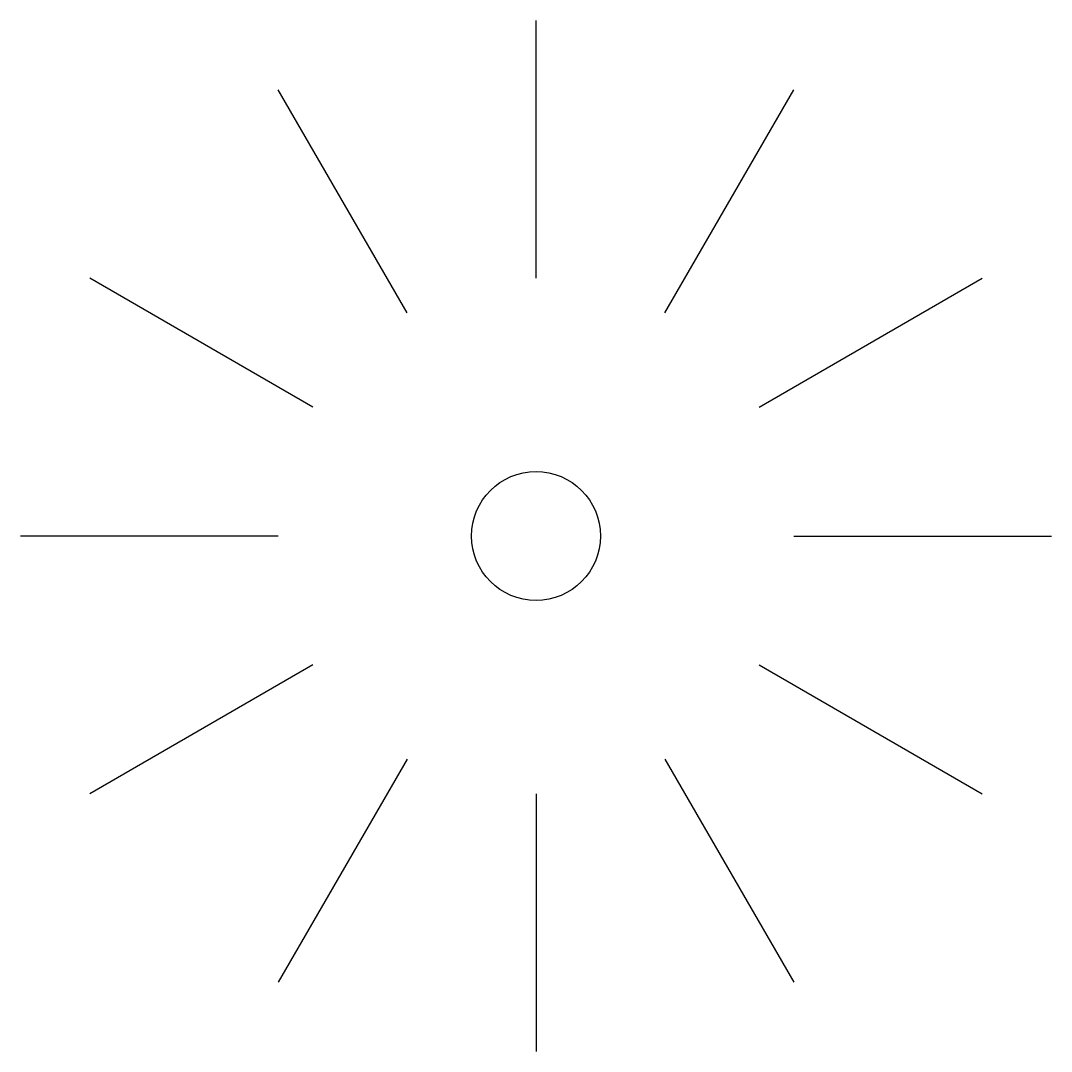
# Model space of a CAD drawing. Extents: x -20 to 20, y -20 to 20.
import ezdxf

# ---------------------------------------------------------------- set-up
doc = ezdxf.new("R2010")
doc.units = 0
doc.header["$MEASUREMENT"] = 0
doc.linetypes.add('DURCHGEHEND', pattern=[0])
doc.layers.get('0').update_dxf_attribs({"linetype": 'DURCHGEHEND'})

# ---------------------------------------------------------------- blocks, each defined once
blk = doc.blocks.new('BLOCK_0', base_point=(0, 15))
at = {"color": 7, "linetype": 'DURCHGEHEND'}
blk.add_line((0, 10), (0, 20), dxfattribs=at)

msp = doc.modelspace()

# ---------------------------------------------------------------- linework, layer by layer
at = {"color": 7, "linetype": 'DURCHGEHEND'}
msp.add_circle((0, 0), 2.5, dxfattribs=at)

# ---------------------------------------------------------------- block references
msp.add_blockref('BLOCK_0', (0, 15))
for p, rotation in [((-7.5, 12.99), 30), ((7.5, 12.99), -30), ((-12.99, 7.5), 60), ((12.99, 7.5), -60), ((-15, 0), 90), ((15, 0), -90), ((-12.99, -7.5), 120), ((12.99, -7.5), -120), ((-7.5, -12.99), 150), ((7.5, -12.99), -150), ((0, -15), 180)]:
    msp.add_blockref('BLOCK_0', p, dxfattribs=dict(rotation=rotation))

doc.saveas('drawing.dxf')
